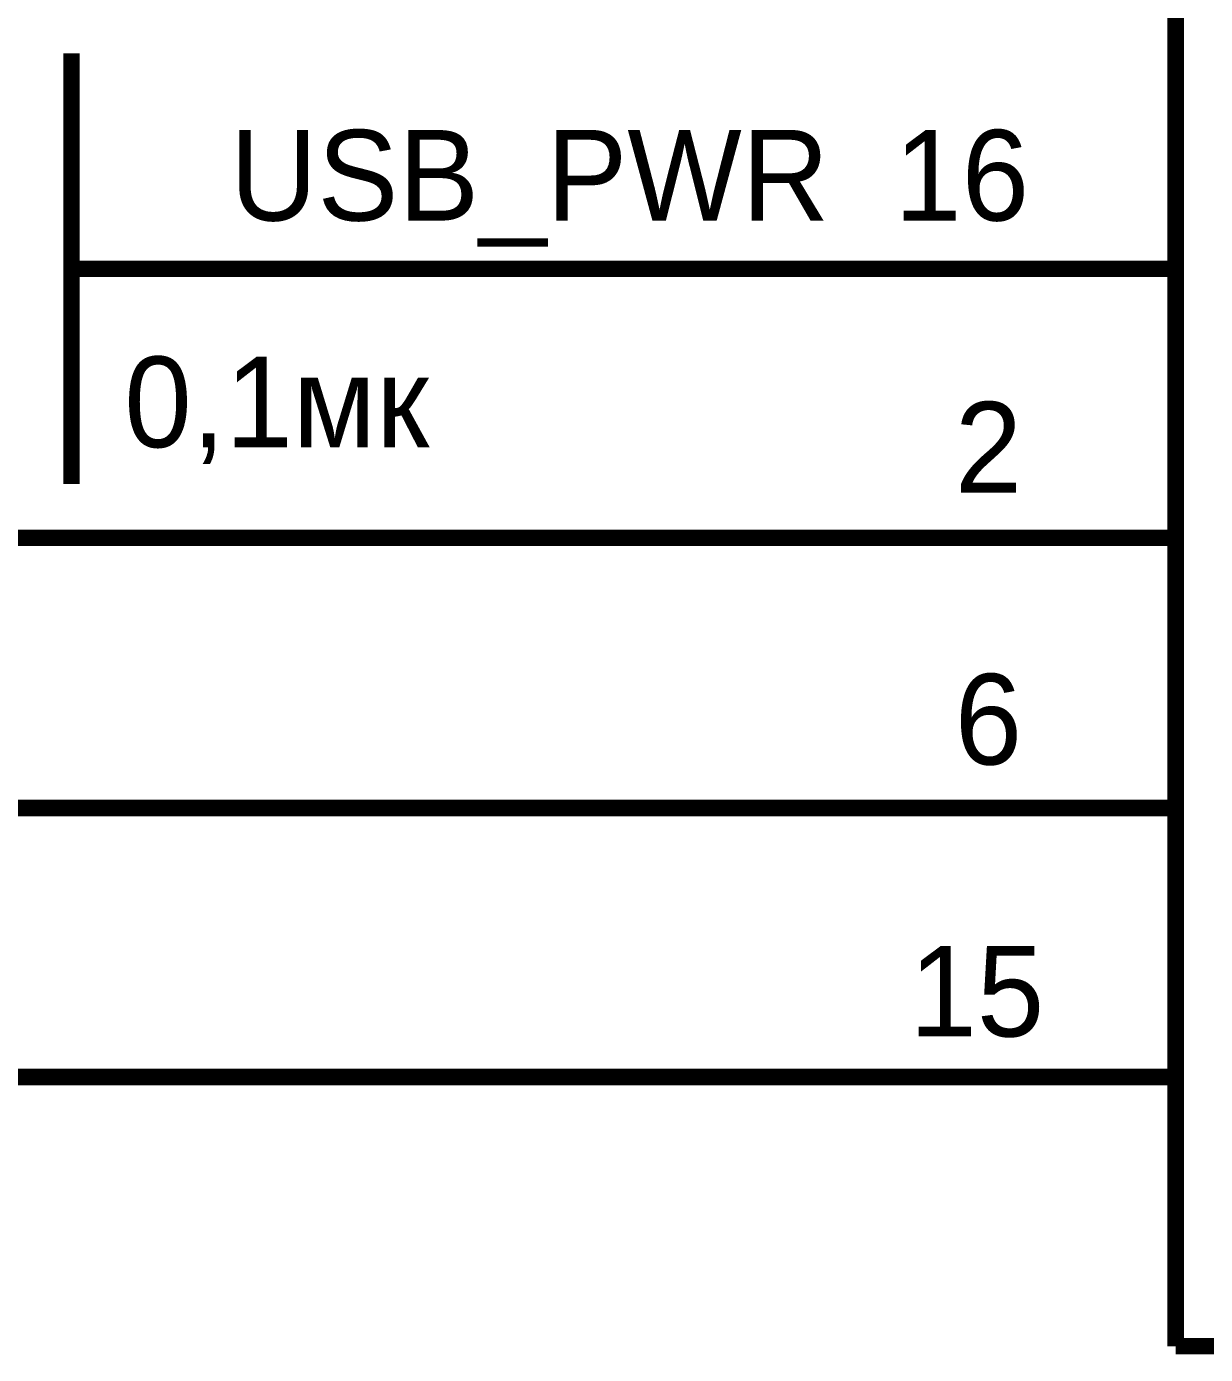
# Model space of a CAD drawing. Extents: x 7 to 406, y 3 to 288.
# Drawn here: x 61.36 to 82.79, y 117.77 to 141.89 of the extents above; entities that cross this region are included whole.
import ezdxf

# ---------------------------------------------------------------- set-up
doc = ezdxf.new("R2010")
doc.units = 0
doc.layers.add('SHEET', color=255, linetype='CONTINUOUS')

msp = doc.modelspace()

# ---------------------------------------------------------------- linework, layer by layer
at = {"layer": 'SHEET', "const_width": 0.3}
for points in [[(82.247, 166.869), (82.247, 117.915)], [(62.174, 137.493), (62.174, 141.406)], [(62.174, 133.581), (62.174, 137.493)], [(62.174, 137.493), (65.108, 137.493)], [(65.108, 137.493), (65.108, 137.493), (77.357, 137.493), (77.357, 137.493)], [(82.247, 137.493), (77.357, 137.493)], [(77.357, 132.603), (55.809, 132.603), (55.809, 132.603)], [(82.247, 132.603), (77.357, 132.603)], [(77.357, 127.696), (46.03, 127.696), (46.03, 127.696)], [(82.247, 127.696), (77.357, 127.696)], [(77.357, 122.806), (35.736, 122.806), (35.736, 122.806)], [(82.247, 122.806), (77.357, 122.806)], [(82.247, 117.915), (111.618, 117.915)]]:
    msp.add_lwpolyline(points, dxfattribs=at)

# ---------------------------------------------------------------- texts
at = {"layer": 'SHEET'}
for s, height, p in [('USB_PWR', 1.6472, (65.056, 138.369)), ('16', 1.6472, (77.134, 138.369)), ('0,1мк', 1.6472, (63.135, 134.25)), ('2', 1.647, (78.232, 133.427)), ('6', 1.647, (78.232, 128.485)), ('15', 1.6472, (77.409, 123.543))]:
    msp.add_text(s, height=height, dxfattribs=at).set_placement(p)

doc.saveas('drawing.dxf')
